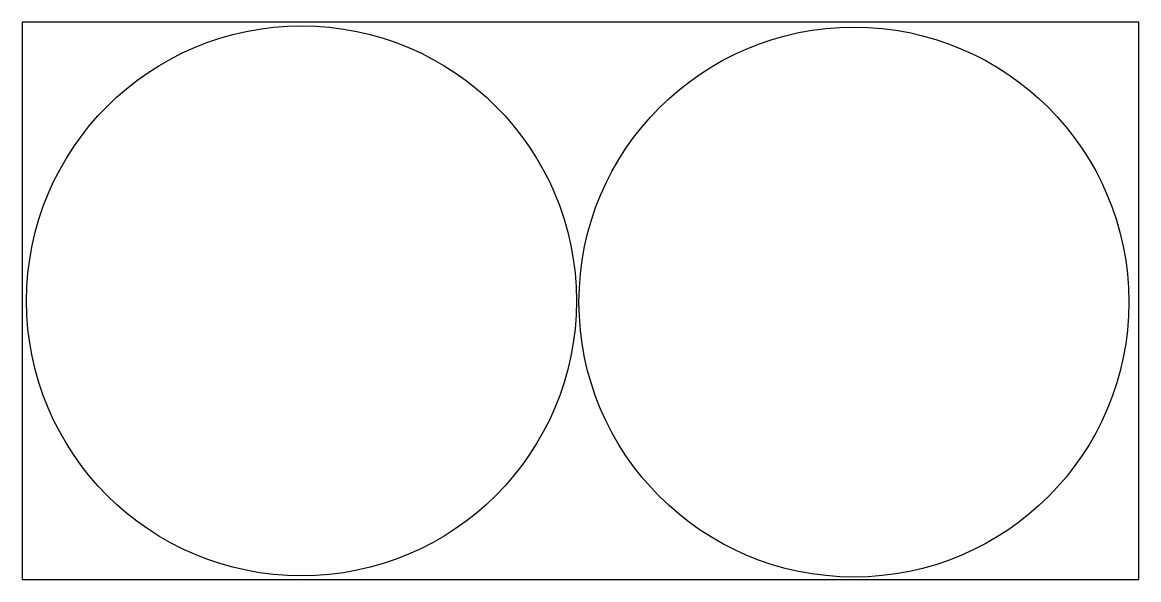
# Model space of a CAD drawing. Header units: millimetres. Extents: x 19 to 628, y 39 to 343.
import ezdxf

# ---------------------------------------------------------------- set-up
doc = ezdxf.new("R2010")
doc.units = ezdxf.units.MM

msp = doc.modelspace()

# ---------------------------------------------------------------- linework, layer by layer
msp.add_lwpolyline([(18.96, 39.18), (627.96, 39.18), (627.96, 343.18), (18.96, 343.18)], close=True)
at = {"color": 7, "linetype": 'Continuous', "lineweight": 25}
for centre in [(171.25, 191.24), (472.63, 190.59)]:
    msp.add_circle(centre, 150, dxfattribs=at)

doc.saveas('drawing.dxf')
